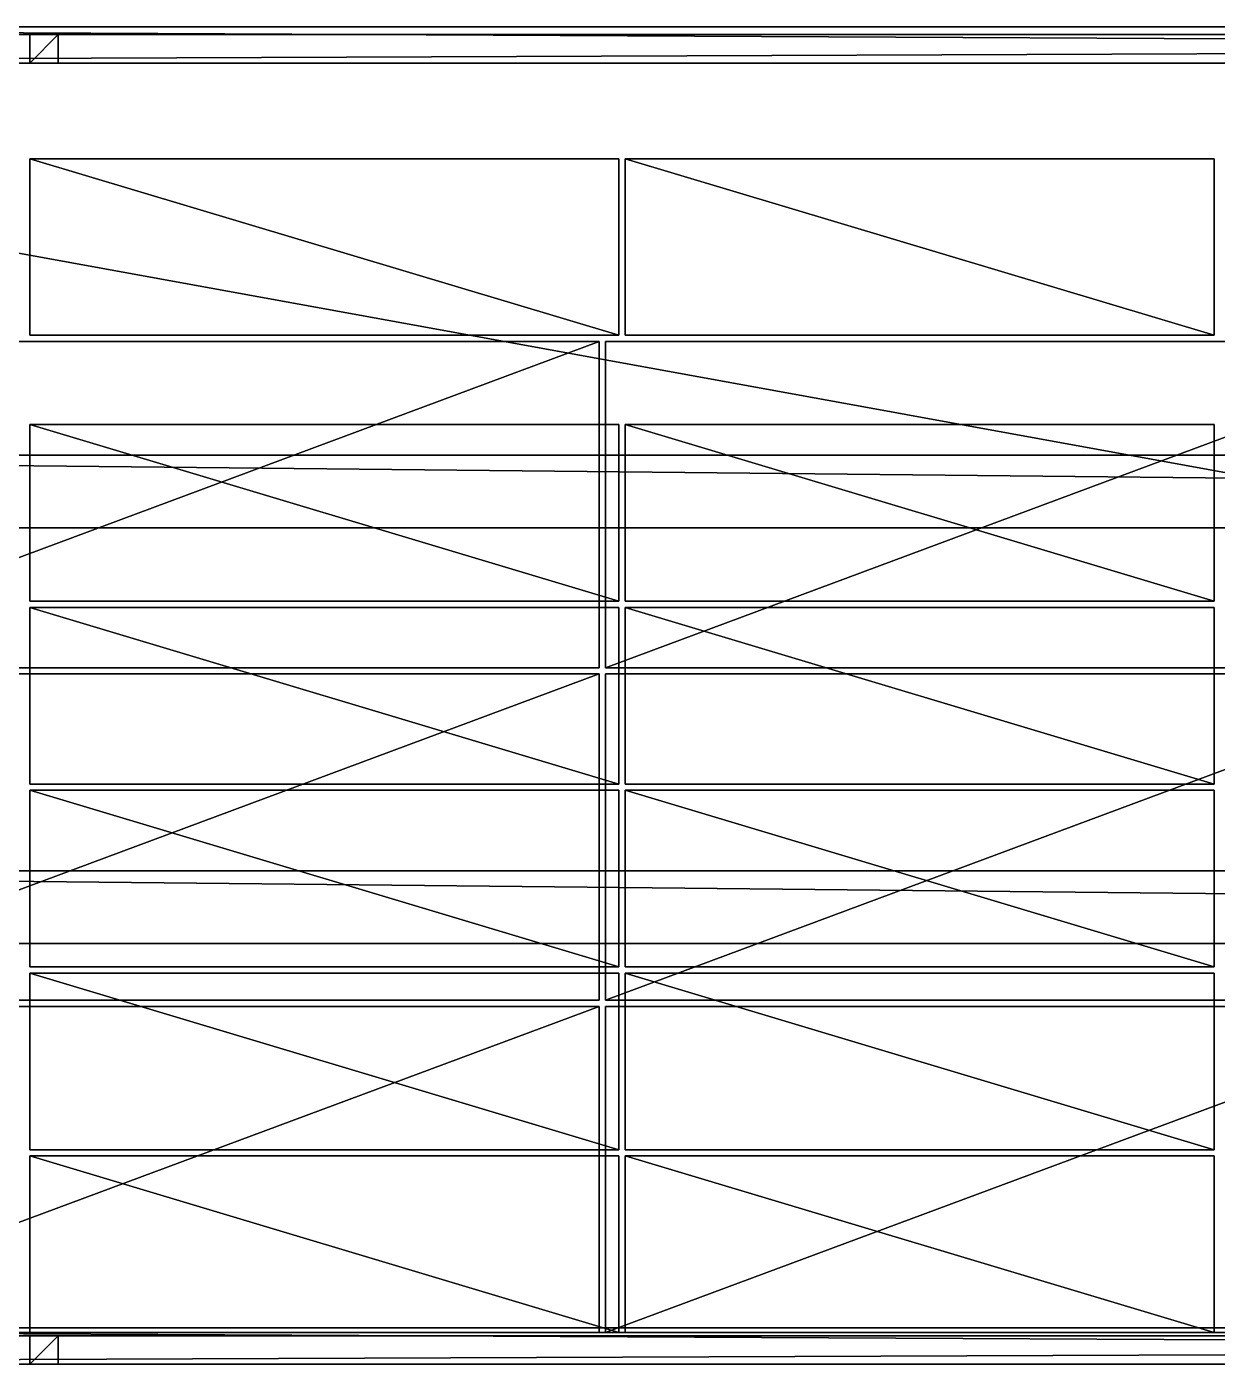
# Model space of a CAD drawing. Header units: millimetres. Extents: x -3100 to 14040, y -1280 to 1295.
# Drawn here: x 2292 to 4584, y -1280 to 1295 of the extents above; entities that cross this region are included whole.
import ezdxf

# ---------------------------------------------------------------- set-up
doc = ezdxf.new("R2010")
doc.units = ezdxf.units.MM

msp = doc.modelspace()

# ---------------------------------------------------------------- linework, layer by layer
at = {"layer": 'CAD_75LAB'}
for points in [[(14040, 1295, 1250), (-40, 1295, 1250), (-40, 1295, 1320)], [(14040, 1295, 1320), (14040, 1295, 1250), (-40, 1295, 1320)], [(14040, 1225, 1250), (-40, 1225, 1250), (-40, 1295, 1250)], [(14040, 1295, 1250), (14040, 1225, 1250), (-40, 1295, 1250)], [(14040, 1225, 1320), (-40, 1295, 1320), (-40, 1225, 1320)], [(14040, 1295, 1320), (-40, 1295, 1320), (14040, 1225, 1320)], [(14040, 1280, 1160), (-40, 1280, 1160), (-40, 1280, 1250)], [(14040, 1280, 1250), (14040, 1280, 1160), (-40, 1280, 1250)], [(14040, -1280, 1160), (-40, -1280, 1160), (-40, 1280, 1160)], [(14040, 1280, 1160), (14040, -1280, 1160), (-40, 1280, 1160)], [(14040, -1280, 1250), (-40, 1280, 1250), (-40, -1280, 1250)], [(14040, 1280, 1250), (-40, 1280, 1250), (14040, -1280, 1250)], [(14040, 1280, 3995), (14040, 1280, 3940), (-40, 1280, 3940)], [(14040, 1280, 3995), (-40, 1280, 3940), (-40, 1280, 3995)], [(14040, 1280, 3940), (-40, 1225, 3940), (-40, 1280, 3940)], [(14040, 1280, 3940), (14040, 1225, 3940), (-40, 1225, 3940)], [(14040, 1280, 3995), (-40, 1280, 3995), (-40, 1225, 3995)], [(14040, 1280, 3995), (-40, 1225, 3995), (14040, 1225, 3995)], [(2297.5, 1280, 3940), (2297.5, 1280, 1250), (2297.5, 1225, 1250)], [(2297.5, 1225, 3940), (2297.5, 1280, 3940), (2297.5, 1225, 1250)], [(2297.5, 1280, 3940), (2352.5, 1280, 1250), (2297.5, 1280, 1250)], [(2352.5, 1280, 3940), (2352.5, 1280, 1250), (2297.5, 1280, 3940)], [(2352.5, 1280, 1250), (2297.5, 1225, 1250), (2297.5, 1280, 1250)], [(2352.5, 1280, 1250), (2352.5, 1225, 1250), (2297.5, 1225, 1250)], [(2352.5, 1280, 3940), (2297.5, 1280, 3940), (2297.5, 1225, 3940)], [(2352.5, 1280, 3940), (2297.5, 1225, 3940), (2352.5, 1225, 3940)], [(2352.5, 1280, 3940), (2352.5, 1225, 1250), (2352.5, 1280, 1250)], [(2352.5, 1225, 3940), (2352.5, 1225, 1250), (2352.5, 1280, 3940)], [(14040, 1225, 3995), (-40, 1225, 3940), (14040, 1225, 3940)], [(14040, 1225, 3995), (-40, 1225, 3995), (-40, 1225, 3940)], [(14040, 1225, 1250), (-40, 1225, 1320), (-40, 1225, 1250)], [(14040, 1225, 1320), (-40, 1225, 1320), (14040, 1225, 1250)], [(2297.5, 1225, 3940), (2297.5, 1225, 1250), (2352.5, 1225, 1250)], [(2352.5, 1225, 3940), (2297.5, 1225, 3940), (2352.5, 1225, 1250)], [(2298, 701, 1459), (2298, 1041, 1253), (2298, 701, 1253)], [(2298, 701, 1459), (2298, 1041, 1459), (2298, 1041, 1253)], [(3432, 1041, 1253), (2298, 1041, 1253), (2298, 1041, 1459)], [(3432, 1041, 1459), (3432, 1041, 1253), (2298, 1041, 1459)], [(3432, 701, 1253), (2298, 701, 1253), (2298, 1041, 1253)], [(3432, 1041, 1253), (3432, 701, 1253), (2298, 1041, 1253)], [(3432, 701, 1459), (2298, 1041, 1459), (2298, 701, 1459)], [(3432, 1041, 1459), (2298, 1041, 1459), (3432, 701, 1459)], [(2298, 701, 1671), (2298, 1041, 1465), (2298, 701, 1465)], [(2298, 701, 1671), (2298, 1041, 1671), (2298, 1041, 1465)], [(3432, 1041, 1465), (2298, 1041, 1465), (2298, 1041, 1671)], [(3432, 1041, 1671), (3432, 1041, 1465), (2298, 1041, 1671)], [(3432, 701, 1465), (2298, 701, 1465), (2298, 1041, 1465)], [(3432, 1041, 1465), (3432, 701, 1465), (2298, 1041, 1465)], [(3432, 701, 1671), (2298, 1041, 1671), (2298, 701, 1671)], [(3432, 1041, 1671), (2298, 1041, 1671), (3432, 701, 1671)], [(2298, 701, 1883), (2298, 1041, 1677), (2298, 701, 1677)], [(2298, 701, 1883), (2298, 1041, 1883), (2298, 1041, 1677)], [(3432, 1041, 1677), (2298, 1041, 1677), (2298, 1041, 1883)], [(3432, 1041, 1883), (3432, 1041, 1677), (2298, 1041, 1883)], [(3432, 701, 1677), (2298, 701, 1677), (2298, 1041, 1677)], [(3432, 1041, 1677), (3432, 701, 1677), (2298, 1041, 1677)], [(3432, 701, 1883), (2298, 1041, 1883), (2298, 701, 1883)], [(3432, 1041, 1883), (2298, 1041, 1883), (3432, 701, 1883)], [(2298, 701, 2095), (2298, 1041, 1889), (2298, 701, 1889)], [(2298, 701, 2095), (2298, 1041, 2095), (2298, 1041, 1889)], [(3432, 1041, 1889), (2298, 1041, 1889), (2298, 1041, 2095)], [(3432, 1041, 2095), (3432, 1041, 1889), (2298, 1041, 2095)], [(3432, 701, 1889), (2298, 701, 1889), (2298, 1041, 1889)], [(3432, 1041, 1889), (3432, 701, 1889), (2298, 1041, 1889)], [(3432, 701, 2095), (2298, 1041, 2095), (2298, 701, 2095)], [(3432, 1041, 2095), (2298, 1041, 2095), (3432, 701, 2095)], [(2298, 701, 2307), (2298, 1041, 2101), (2298, 701, 2101)], [(2298, 701, 2307), (2298, 1041, 2307), (2298, 1041, 2101)], [(3432, 1041, 2101), (2298, 1041, 2101), (2298, 1041, 2307)], [(3432, 1041, 2307), (3432, 1041, 2101), (2298, 1041, 2307)], [(3432, 701, 2101), (2298, 701, 2101), (2298, 1041, 2101)], [(3432, 1041, 2101), (3432, 701, 2101), (2298, 1041, 2101)], [(3432, 701, 2307), (2298, 1041, 2307), (2298, 701, 2307)], [(3432, 1041, 2307), (2298, 1041, 2307), (3432, 701, 2307)], [(2298, 701, 2519), (2298, 1041, 2313), (2298, 701, 2313)], [(2298, 701, 2519), (2298, 1041, 2519), (2298, 1041, 2313)], [(3432, 1041, 2313), (2298, 1041, 2313), (2298, 1041, 2519)], [(3432, 1041, 2519), (3432, 1041, 2313), (2298, 1041, 2519)], [(3432, 701, 2313), (2298, 701, 2313), (2298, 1041, 2313)], [(3432, 1041, 2313), (3432, 701, 2313), (2298, 1041, 2313)], [(3432, 701, 2519), (2298, 1041, 2519), (2298, 701, 2519)], [(3432, 1041, 2519), (2298, 1041, 2519), (3432, 701, 2519)], [(2298, 701, 2731), (2298, 1041, 2525), (2298, 701, 2525)], [(2298, 701, 2731), (2298, 1041, 2731), (2298, 1041, 2525)], [(3432, 1041, 2525), (2298, 1041, 2525), (2298, 1041, 2731)], [(3432, 1041, 2731), (3432, 1041, 2525), (2298, 1041, 2731)], [(3432, 701, 2525), (2298, 701, 2525), (2298, 1041, 2525)], [(3432, 1041, 2525), (3432, 701, 2525), (2298, 1041, 2525)], [(3432, 701, 2731), (2298, 1041, 2731), (2298, 701, 2731)], [(3432, 1041, 2731), (2298, 1041, 2731), (3432, 701, 2731)], [(2298, 701, 2943), (2298, 1041, 2737), (2298, 701, 2737)], [(2298, 701, 2943), (2298, 1041, 2943), (2298, 1041, 2737)], [(3432, 1041, 2737), (2298, 1041, 2737), (2298, 1041, 2943)], [(3432, 1041, 2943), (3432, 1041, 2737), (2298, 1041, 2943)], [(3432, 701, 2737), (2298, 701, 2737), (2298, 1041, 2737)], [(3432, 1041, 2737), (3432, 701, 2737), (2298, 1041, 2737)], [(3432, 701, 2943), (2298, 1041, 2943), (2298, 701, 2943)], [(3432, 1041, 2943), (2298, 1041, 2943), (3432, 701, 2943)], [(2298, 701, 3155), (2298, 1041, 2949), (2298, 701, 2949)], [(2298, 701, 3155), (2298, 1041, 3155), (2298, 1041, 2949)], [(3432, 1041, 2949), (2298, 1041, 2949), (2298, 1041, 3155)], [(3432, 1041, 3155), (3432, 1041, 2949), (2298, 1041, 3155)], [(3432, 701, 2949), (2298, 701, 2949), (2298, 1041, 2949)], [(3432, 1041, 2949), (3432, 701, 2949), (2298, 1041, 2949)], [(3432, 701, 3155), (2298, 1041, 3155), (2298, 701, 3155)], [(3432, 1041, 3155), (2298, 1041, 3155), (3432, 701, 3155)], [(2298, 701, 3367), (2298, 1041, 3161), (2298, 701, 3161)], [(2298, 701, 3367), (2298, 1041, 3367), (2298, 1041, 3161)], [(3432, 1041, 3161), (2298, 1041, 3161), (2298, 1041, 3367)], [(3432, 1041, 3367), (3432, 1041, 3161), (2298, 1041, 3367)], [(3432, 701, 3161), (2298, 701, 3161), (2298, 1041, 3161)], [(3432, 1041, 3161), (3432, 701, 3161), (2298, 1041, 3161)], [(3432, 701, 3367), (2298, 1041, 3367), (2298, 701, 3367)], [(3432, 1041, 3367), (2298, 1041, 3367), (3432, 701, 3367)], [(2298, 701, 3579), (2298, 1041, 3373), (2298, 701, 3373)], [(2298, 701, 3579), (2298, 1041, 3579), (2298, 1041, 3373)], [(3432, 1041, 3373), (2298, 1041, 3373), (2298, 1041, 3579)], [(3432, 1041, 3579), (3432, 1041, 3373), (2298, 1041, 3579)], [(3432, 701, 3373), (2298, 701, 3373), (2298, 1041, 3373)], [(3432, 1041, 3373), (3432, 701, 3373), (2298, 1041, 3373)], [(3432, 701, 3579), (2298, 1041, 3579), (2298, 701, 3579)], [(3432, 1041, 3579), (2298, 1041, 3579), (3432, 701, 3579)], [(2298, 701, 3791), (2298, 1041, 3585), (2298, 701, 3585)], [(2298, 701, 3791), (2298, 1041, 3791), (2298, 1041, 3585)], [(3432, 1041, 3585), (2298, 1041, 3585), (2298, 1041, 3791)], [(3432, 1041, 3791), (3432, 1041, 3585), (2298, 1041, 3791)], [(3432, 701, 3585), (2298, 701, 3585), (2298, 1041, 3585)], [(3432, 1041, 3585), (3432, 701, 3585), (2298, 1041, 3585)], [(3432, 701, 3791), (2298, 1041, 3791), (2298, 701, 3791)], [(3432, 1041, 3791), (2298, 1041, 3791), (3432, 701, 3791)], [(3432, 701, 1459), (3432, 701, 1253), (3432, 1041, 1253)], [(3432, 701, 1459), (3432, 1041, 1253), (3432, 1041, 1459)], [(3432, 701, 1671), (3432, 701, 1465), (3432, 1041, 1465)], [(3432, 701, 1671), (3432, 1041, 1465), (3432, 1041, 1671)], [(3432, 701, 1883), (3432, 701, 1677), (3432, 1041, 1677)], [(3432, 701, 1883), (3432, 1041, 1677), (3432, 1041, 1883)], [(3432, 701, 2095), (3432, 701, 1889), (3432, 1041, 1889)], [(3432, 701, 2095), (3432, 1041, 1889), (3432, 1041, 2095)], [(3432, 701, 2307), (3432, 701, 2101), (3432, 1041, 2101)], [(3432, 701, 2307), (3432, 1041, 2101), (3432, 1041, 2307)], [(3432, 701, 2519), (3432, 701, 2313), (3432, 1041, 2313)], [(3432, 701, 2519), (3432, 1041, 2313), (3432, 1041, 2519)], [(3432, 701, 2731), (3432, 701, 2525), (3432, 1041, 2525)], [(3432, 701, 2731), (3432, 1041, 2525), (3432, 1041, 2731)], [(3432, 701, 2943), (3432, 701, 2737), (3432, 1041, 2737)], [(3432, 701, 2943), (3432, 1041, 2737), (3432, 1041, 2943)], [(3432, 701, 3155), (3432, 701, 2949), (3432, 1041, 2949)], [(3432, 701, 3155), (3432, 1041, 2949), (3432, 1041, 3155)], [(3432, 701, 3367), (3432, 701, 3161), (3432, 1041, 3161)], [(3432, 701, 3367), (3432, 1041, 3161), (3432, 1041, 3367)], [(3432, 701, 3579), (3432, 701, 3373), (3432, 1041, 3373)], [(3432, 701, 3579), (3432, 1041, 3373), (3432, 1041, 3579)], [(3432, 701, 3791), (3432, 701, 3585), (3432, 1041, 3585)], [(3432, 701, 3791), (3432, 1041, 3585), (3432, 1041, 3791)], [(3444, 701, 1459), (3444, 1041, 1253), (3444, 701, 1253)], [(3444, 701, 1459), (3444, 1041, 1459), (3444, 1041, 1253)], [(4578, 1041, 1253), (3444, 1041, 1253), (3444, 1041, 1459)], [(4578, 1041, 1459), (4578, 1041, 1253), (3444, 1041, 1459)], [(4578, 701, 1253), (3444, 701, 1253), (3444, 1041, 1253)], [(4578, 1041, 1253), (4578, 701, 1253), (3444, 1041, 1253)], [(4578, 701, 1459), (3444, 1041, 1459), (3444, 701, 1459)], [(4578, 1041, 1459), (3444, 1041, 1459), (4578, 701, 1459)], [(3444, 701, 1671), (3444, 1041, 1465), (3444, 701, 1465)], [(3444, 701, 1671), (3444, 1041, 1671), (3444, 1041, 1465)], [(4578, 1041, 1465), (3444, 1041, 1465), (3444, 1041, 1671)], [(4578, 1041, 1671), (4578, 1041, 1465), (3444, 1041, 1671)], [(4578, 701, 1465), (3444, 701, 1465), (3444, 1041, 1465)], [(4578, 1041, 1465), (4578, 701, 1465), (3444, 1041, 1465)], [(4578, 701, 1671), (3444, 1041, 1671), (3444, 701, 1671)], [(4578, 1041, 1671), (3444, 1041, 1671), (4578, 701, 1671)], [(3444, 701, 1883), (3444, 1041, 1677), (3444, 701, 1677)], [(3444, 701, 1883), (3444, 1041, 1883), (3444, 1041, 1677)], [(4578, 1041, 1677), (3444, 1041, 1677), (3444, 1041, 1883)], [(4578, 1041, 1883), (4578, 1041, 1677), (3444, 1041, 1883)], [(4578, 701, 1677), (3444, 701, 1677), (3444, 1041, 1677)], [(4578, 1041, 1677), (4578, 701, 1677), (3444, 1041, 1677)], [(4578, 701, 1883), (3444, 1041, 1883), (3444, 701, 1883)], [(4578, 1041, 1883), (3444, 1041, 1883), (4578, 701, 1883)], [(3444, 701, 2095), (3444, 1041, 1889), (3444, 701, 1889)], [(3444, 701, 2095), (3444, 1041, 2095), (3444, 1041, 1889)], [(4578, 1041, 1889), (3444, 1041, 1889), (3444, 1041, 2095)], [(4578, 1041, 2095), (4578, 1041, 1889), (3444, 1041, 2095)], [(4578, 701, 1889), (3444, 701, 1889), (3444, 1041, 1889)], [(4578, 1041, 1889), (4578, 701, 1889), (3444, 1041, 1889)], [(4578, 701, 2095), (3444, 1041, 2095), (3444, 701, 2095)], [(4578, 1041, 2095), (3444, 1041, 2095), (4578, 701, 2095)], [(3444, 701, 2307), (3444, 1041, 2101), (3444, 701, 2101)], [(3444, 701, 2307), (3444, 1041, 2307), (3444, 1041, 2101)], [(4578, 1041, 2101), (3444, 1041, 2101), (3444, 1041, 2307)], [(4578, 1041, 2307), (4578, 1041, 2101), (3444, 1041, 2307)], [(4578, 701, 2101), (3444, 701, 2101), (3444, 1041, 2101)], [(4578, 1041, 2101), (4578, 701, 2101), (3444, 1041, 2101)], [(4578, 701, 2307), (3444, 1041, 2307), (3444, 701, 2307)], [(4578, 1041, 2307), (3444, 1041, 2307), (4578, 701, 2307)], [(3444, 701, 2519), (3444, 1041, 2313), (3444, 701, 2313)], [(3444, 701, 2519), (3444, 1041, 2519), (3444, 1041, 2313)], [(4578, 1041, 2313), (3444, 1041, 2313), (3444, 1041, 2519)], [(4578, 1041, 2519), (4578, 1041, 2313), (3444, 1041, 2519)], [(4578, 701, 2313), (3444, 701, 2313), (3444, 1041, 2313)], [(4578, 1041, 2313), (4578, 701, 2313), (3444, 1041, 2313)], [(4578, 701, 2519), (3444, 1041, 2519), (3444, 701, 2519)], [(4578, 1041, 2519), (3444, 1041, 2519), (4578, 701, 2519)], [(3444, 701, 2731), (3444, 1041, 2525), (3444, 701, 2525)], [(3444, 701, 2731), (3444, 1041, 2731), (3444, 1041, 2525)], [(4578, 1041, 2525), (3444, 1041, 2525), (3444, 1041, 2731)], [(4578, 1041, 2731), (4578, 1041, 2525), (3444, 1041, 2731)], [(4578, 701, 2525), (3444, 701, 2525), (3444, 1041, 2525)], [(4578, 1041, 2525), (4578, 701, 2525), (3444, 1041, 2525)], [(4578, 701, 2731), (3444, 1041, 2731), (3444, 701, 2731)], [(4578, 1041, 2731), (3444, 1041, 2731), (4578, 701, 2731)], [(3444, 701, 2943), (3444, 1041, 2737), (3444, 701, 2737)], [(3444, 701, 2943), (3444, 1041, 2943), (3444, 1041, 2737)], [(4578, 1041, 2737), (3444, 1041, 2737), (3444, 1041, 2943)], [(4578, 1041, 2943), (4578, 1041, 2737), (3444, 1041, 2943)], [(4578, 701, 2737), (3444, 701, 2737), (3444, 1041, 2737)], [(4578, 1041, 2737), (4578, 701, 2737), (3444, 1041, 2737)], [(4578, 701, 2943), (3444, 1041, 2943), (3444, 701, 2943)], [(4578, 1041, 2943), (3444, 1041, 2943), (4578, 701, 2943)], [(3444, 701, 3155), (3444, 1041, 2949), (3444, 701, 2949)], [(3444, 701, 3155), (3444, 1041, 3155), (3444, 1041, 2949)], [(4578, 1041, 2949), (3444, 1041, 2949), (3444, 1041, 3155)], [(4578, 1041, 3155), (4578, 1041, 2949), (3444, 1041, 3155)], [(4578, 701, 2949), (3444, 701, 2949), (3444, 1041, 2949)], [(4578, 1041, 2949), (4578, 701, 2949), (3444, 1041, 2949)], [(4578, 701, 3155), (3444, 1041, 3155), (3444, 701, 3155)], [(4578, 1041, 3155), (3444, 1041, 3155), (4578, 701, 3155)], [(3444, 701, 3367), (3444, 1041, 3161), (3444, 701, 3161)], [(3444, 701, 3367), (3444, 1041, 3367), (3444, 1041, 3161)], [(4578, 1041, 3161), (3444, 1041, 3161), (3444, 1041, 3367)], [(4578, 1041, 3367), (4578, 1041, 3161), (3444, 1041, 3367)], [(4578, 701, 3161), (3444, 701, 3161), (3444, 1041, 3161)], [(4578, 1041, 3161), (4578, 701, 3161), (3444, 1041, 3161)], [(4578, 701, 3367), (3444, 1041, 3367), (3444, 701, 3367)], [(4578, 1041, 3367), (3444, 1041, 3367), (4578, 701, 3367)], [(3444, 701, 3579), (3444, 1041, 3373), (3444, 701, 3373)], [(3444, 701, 3579), (3444, 1041, 3579), (3444, 1041, 3373)], [(4578, 1041, 3373), (3444, 1041, 3373), (3444, 1041, 3579)], [(4578, 1041, 3579), (4578, 1041, 3373), (3444, 1041, 3579)], [(4578, 701, 3373), (3444, 701, 3373), (3444, 1041, 3373)], [(4578, 1041, 3373), (4578, 701, 3373), (3444, 1041, 3373)], [(4578, 701, 3579), (3444, 1041, 3579), (3444, 701, 3579)], [(4578, 1041, 3579), (3444, 1041, 3579), (4578, 701, 3579)], [(3444, 701, 3791), (3444, 1041, 3585), (3444, 701, 3585)], [(3444, 701, 3791), (3444, 1041, 3791), (3444, 1041, 3585)], [(4578, 1041, 3585), (3444, 1041, 3585), (3444, 1041, 3791)], [(4578, 1041, 3791), (4578, 1041, 3585), (3444, 1041, 3791)], [(4578, 701, 3585), (3444, 701, 3585), (3444, 1041, 3585)], [(4578, 1041, 3585), (4578, 701, 3585), (3444, 1041, 3585)], [(4578, 701, 3791), (3444, 1041, 3791), (3444, 701, 3791)], [(4578, 1041, 3791), (3444, 1041, 3791), (4578, 701, 3791)], [(4578, 701, 1459), (4578, 701, 1253), (4578, 1041, 1253)], [(4578, 701, 1459), (4578, 1041, 1253), (4578, 1041, 1459)], [(4578, 701, 1671), (4578, 701, 1465), (4578, 1041, 1465)], [(4578, 701, 1671), (4578, 1041, 1465), (4578, 1041, 1671)], [(4578, 701, 1883), (4578, 701, 1677), (4578, 1041, 1677)], [(4578, 701, 1883), (4578, 1041, 1677), (4578, 1041, 1883)], [(4578, 701, 2095), (4578, 701, 1889), (4578, 1041, 1889)], [(4578, 701, 2095), (4578, 1041, 1889), (4578, 1041, 2095)], [(4578, 701, 2307), (4578, 701, 2101), (4578, 1041, 2101)], [(4578, 701, 2307), (4578, 1041, 2101), (4578, 1041, 2307)], [(4578, 701, 2519), (4578, 701, 2313), (4578, 1041, 2313)], [(4578, 701, 2519), (4578, 1041, 2313), (4578, 1041, 2519)], [(4578, 701, 2731), (4578, 701, 2525), (4578, 1041, 2525)], [(4578, 701, 2731), (4578, 1041, 2525), (4578, 1041, 2731)], [(4578, 701, 2943), (4578, 701, 2737), (4578, 1041, 2737)], [(4578, 701, 2943), (4578, 1041, 2737), (4578, 1041, 2943)], [(4578, 701, 3155), (4578, 701, 2949), (4578, 1041, 2949)], [(4578, 701, 3155), (4578, 1041, 2949), (4578, 1041, 3155)], [(4578, 701, 3367), (4578, 701, 3161), (4578, 1041, 3161)], [(4578, 701, 3367), (4578, 1041, 3161), (4578, 1041, 3367)], [(4578, 701, 3579), (4578, 701, 3373), (4578, 1041, 3373)], [(4578, 701, 3579), (4578, 1041, 3373), (4578, 1041, 3579)], [(4578, 701, 3791), (4578, 701, 3585), (4578, 1041, 3585)], [(4578, 701, 3791), (4578, 1041, 3585), (4578, 1041, 3791)], [(3432, 701, 1253), (2298, 701, 1459), (2298, 701, 1253)], [(3432, 701, 1459), (2298, 701, 1459), (3432, 701, 1253)], [(3432, 701, 1465), (2298, 701, 1671), (2298, 701, 1465)], [(3432, 701, 1671), (2298, 701, 1671), (3432, 701, 1465)], [(3432, 701, 1677), (2298, 701, 1883), (2298, 701, 1677)], [(3432, 701, 1883), (2298, 701, 1883), (3432, 701, 1677)], [(3432, 701, 1889), (2298, 701, 2095), (2298, 701, 1889)], [(3432, 701, 2095), (2298, 701, 2095), (3432, 701, 1889)], [(3432, 701, 2101), (2298, 701, 2307), (2298, 701, 2101)], [(3432, 701, 2307), (2298, 701, 2307), (3432, 701, 2101)], [(3432, 701, 2313), (2298, 701, 2519), (2298, 701, 2313)], [(3432, 701, 2519), (2298, 701, 2519), (3432, 701, 2313)], [(3432, 701, 2525), (2298, 701, 2731), (2298, 701, 2525)], [(3432, 701, 2731), (2298, 701, 2731), (3432, 701, 2525)], [(3432, 701, 2737), (2298, 701, 2943), (2298, 701, 2737)], [(3432, 701, 2943), (2298, 701, 2943), (3432, 701, 2737)], [(3432, 701, 2949), (2298, 701, 3155), (2298, 701, 2949)], [(3432, 701, 3155), (2298, 701, 3155), (3432, 701, 2949)], [(3432, 701, 3161), (2298, 701, 3367), (2298, 701, 3161)], [(3432, 701, 3367), (2298, 701, 3367), (3432, 701, 3161)], [(3432, 701, 3373), (2298, 701, 3579), (2298, 701, 3373)], [(3432, 701, 3579), (2298, 701, 3579), (3432, 701, 3373)], [(3432, 701, 3585), (2298, 701, 3791), (2298, 701, 3585)], [(3432, 701, 3791), (2298, 701, 3791), (3432, 701, 3585)], [(4578, 701, 1253), (3444, 701, 1459), (3444, 701, 1253)], [(4578, 701, 1459), (3444, 701, 1459), (4578, 701, 1253)], [(4578, 701, 1465), (3444, 701, 1671), (3444, 701, 1465)], [(4578, 701, 1671), (3444, 701, 1671), (4578, 701, 1465)], [(4578, 701, 1677), (3444, 701, 1883), (3444, 701, 1677)], [(4578, 701, 1883), (3444, 701, 1883), (4578, 701, 1677)], [(4578, 701, 1889), (3444, 701, 2095), (3444, 701, 1889)], [(4578, 701, 2095), (3444, 701, 2095), (4578, 701, 1889)], [(4578, 701, 2101), (3444, 701, 2307), (3444, 701, 2101)], [(4578, 701, 2307), (3444, 701, 2307), (4578, 701, 2101)], [(4578, 701, 2313), (3444, 701, 2519), (3444, 701, 2313)], [(4578, 701, 2519), (3444, 701, 2519), (4578, 701, 2313)], [(4578, 701, 2525), (3444, 701, 2731), (3444, 701, 2525)], [(4578, 701, 2731), (3444, 701, 2731), (4578, 701, 2525)], [(4578, 701, 2737), (3444, 701, 2943), (3444, 701, 2737)], [(4578, 701, 2943), (3444, 701, 2943), (4578, 701, 2737)], [(4578, 701, 2949), (3444, 701, 3155), (3444, 701, 2949)], [(4578, 701, 3155), (3444, 701, 3155), (4578, 701, 2949)], [(4578, 701, 3161), (3444, 701, 3367), (3444, 701, 3161)], [(4578, 701, 3367), (3444, 701, 3367), (4578, 701, 3161)], [(4578, 701, 3373), (3444, 701, 3579), (3444, 701, 3373)], [(4578, 701, 3579), (3444, 701, 3579), (4578, 701, 3373)], [(4578, 701, 3585), (3444, 701, 3791), (3444, 701, 3585)], [(4578, 701, 3791), (3444, 701, 3791), (4578, 701, 3585)], [(3394, 689, 1827), (3394, 689, 1253), (1706, 689, 1253)], [(3394, 689, 1827), (1706, 689, 1253), (1706, 689, 1827)], [(3394, 689, 1253), (1706, 61, 1253), (1706, 689, 1253)], [(3394, 689, 1253), (3394, 61, 1253), (1706, 61, 1253)], [(3394, 689, 1827), (1706, 689, 1827), (1706, 61, 1827)], [(3394, 689, 1827), (1706, 61, 1827), (3394, 61, 1827)], [(3394, 689, 2407), (3394, 689, 1833), (1706, 689, 1833)], [(3394, 689, 2407), (1706, 689, 1833), (1706, 689, 2407)], [(3394, 689, 1833), (1706, 61, 1833), (1706, 689, 1833)], [(3394, 689, 1833), (3394, 61, 1833), (1706, 61, 1833)], [(3394, 689, 2407), (1706, 689, 2407), (1706, 61, 2407)], [(3394, 689, 2407), (1706, 61, 2407), (3394, 61, 2407)], [(3394, 689, 2987), (3394, 689, 2413), (1706, 689, 2413)], [(3394, 689, 2987), (1706, 689, 2413), (1706, 689, 2987)], [(3394, 689, 2413), (1706, 61, 2413), (1706, 689, 2413)], [(3394, 689, 2413), (3394, 61, 2413), (1706, 61, 2413)], [(3394, 689, 2987), (1706, 689, 2987), (1706, 61, 2987)], [(3394, 689, 2987), (1706, 61, 2987), (3394, 61, 2987)], [(3394, 689, 3567), (3394, 689, 2993), (1706, 689, 2993)], [(3394, 689, 3567), (1706, 689, 2993), (1706, 689, 3567)], [(3394, 689, 2993), (1706, 61, 2993), (1706, 689, 2993)], [(3394, 689, 2993), (3394, 61, 2993), (1706, 61, 2993)], [(3394, 689, 3567), (1706, 689, 3567), (1706, 61, 3567)], [(3394, 689, 3567), (1706, 61, 3567), (3394, 61, 3567)], [(3394, 61, 1827), (3394, 61, 1253), (3394, 689, 1253)], [(3394, 61, 1827), (3394, 689, 1253), (3394, 689, 1827)], [(3394, 61, 2407), (3394, 61, 1833), (3394, 689, 1833)], [(3394, 61, 2407), (3394, 689, 1833), (3394, 689, 2407)], [(3394, 61, 2987), (3394, 61, 2413), (3394, 689, 2413)], [(3394, 61, 2987), (3394, 689, 2413), (3394, 689, 2987)], [(3394, 61, 3567), (3394, 61, 2993), (3394, 689, 2993)], [(3394, 61, 3567), (3394, 689, 2993), (3394, 689, 3567)], [(3406, 61, 1827), (3406, 689, 1253), (3406, 61, 1253)], [(3406, 61, 1827), (3406, 689, 1827), (3406, 689, 1253)], [(5094, 689, 1827), (5094, 689, 1253), (3406, 689, 1253)], [(5094, 689, 1827), (3406, 689, 1253), (3406, 689, 1827)], [(5094, 689, 1253), (3406, 61, 1253), (3406, 689, 1253)], [(5094, 689, 1253), (5094, 61, 1253), (3406, 61, 1253)], [(5094, 689, 1827), (3406, 689, 1827), (3406, 61, 1827)], [(5094, 689, 1827), (3406, 61, 1827), (5094, 61, 1827)], [(3406, 61, 2407), (3406, 689, 1833), (3406, 61, 1833)], [(3406, 61, 2407), (3406, 689, 2407), (3406, 689, 1833)], [(5094, 689, 2407), (5094, 689, 1833), (3406, 689, 1833)], [(5094, 689, 2407), (3406, 689, 1833), (3406, 689, 2407)], [(5094, 689, 1833), (3406, 61, 1833), (3406, 689, 1833)], [(5094, 689, 1833), (5094, 61, 1833), (3406, 61, 1833)], [(5094, 689, 2407), (3406, 689, 2407), (3406, 61, 2407)], [(5094, 689, 2407), (3406, 61, 2407), (5094, 61, 2407)], [(3406, 61, 2987), (3406, 689, 2413), (3406, 61, 2413)], [(3406, 61, 2987), (3406, 689, 2987), (3406, 689, 2413)], [(5094, 689, 2987), (5094, 689, 2413), (3406, 689, 2413)], [(5094, 689, 2987), (3406, 689, 2413), (3406, 689, 2987)], [(5094, 689, 2413), (3406, 61, 2413), (3406, 689, 2413)], [(5094, 689, 2413), (5094, 61, 2413), (3406, 61, 2413)], [(5094, 689, 2987), (3406, 689, 2987), (3406, 61, 2987)], [(5094, 689, 2987), (3406, 61, 2987), (5094, 61, 2987)], [(3406, 61, 3567), (3406, 689, 2993), (3406, 61, 2993)], [(3406, 61, 3567), (3406, 689, 3567), (3406, 689, 2993)], [(5094, 689, 3567), (5094, 689, 2993), (3406, 689, 2993)], [(5094, 689, 3567), (3406, 689, 2993), (3406, 689, 3567)], [(5094, 689, 2993), (3406, 61, 2993), (3406, 689, 2993)], [(5094, 689, 2993), (5094, 61, 2993), (3406, 61, 2993)], [(5094, 689, 3567), (3406, 689, 3567), (3406, 61, 3567)], [(5094, 689, 3567), (3406, 61, 3567), (5094, 61, 3567)], [(2298, 189, 3779), (2298, 529, 3573), (2298, 189, 3573)], [(2298, 189, 3779), (2298, 529, 3779), (2298, 529, 3573)], [(3432, 529, 3573), (2298, 529, 3573), (2298, 529, 3779)], [(3432, 529, 3779), (3432, 529, 3573), (2298, 529, 3779)], [(3432, 189, 3573), (2298, 189, 3573), (2298, 529, 3573)], [(3432, 529, 3573), (3432, 189, 3573), (2298, 529, 3573)], [(3432, 189, 3779), (2298, 529, 3779), (2298, 189, 3779)], [(3432, 529, 3779), (2298, 529, 3779), (3432, 189, 3779)], [(3432, 189, 3779), (3432, 189, 3573), (3432, 529, 3573)], [(3432, 189, 3779), (3432, 529, 3573), (3432, 529, 3779)], [(3444, 189, 3779), (3444, 529, 3573), (3444, 189, 3573)], [(3444, 189, 3779), (3444, 529, 3779), (3444, 529, 3573)], [(4578, 529, 3573), (3444, 529, 3573), (3444, 529, 3779)], [(4578, 529, 3779), (4578, 529, 3573), (3444, 529, 3779)], [(4578, 189, 3573), (3444, 189, 3573), (3444, 529, 3573)], [(4578, 529, 3573), (4578, 189, 3573), (3444, 529, 3573)], [(4578, 189, 3779), (3444, 529, 3779), (3444, 189, 3779)], [(4578, 529, 3779), (3444, 529, 3779), (4578, 189, 3779)], [(4578, 189, 3779), (4578, 189, 3573), (4578, 529, 3573)], [(4578, 189, 3779), (4578, 529, 3573), (4578, 529, 3779)], [(13960, 470, 1160), (13960, 470, 910), (300, 470, 910)], [(13960, 470, 1160), (300, 470, 910), (300, 470, 1160)], [(13960, 330, 910), (300, 330, 910), (300, 470, 910)], [(13960, 470, 910), (13960, 330, 910), (300, 470, 910)], [(13960, 330, 1160), (300, 470, 1160), (300, 330, 1160)], [(13960, 470, 1160), (300, 470, 1160), (13960, 330, 1160)], [(13960, 330, 1160), (300, 330, 910), (13960, 330, 910)], [(13960, 330, 1160), (300, 330, 1160), (300, 330, 910)], [(3432, 189, 3573), (2298, 189, 3779), (2298, 189, 3573)], [(3432, 189, 3779), (2298, 189, 3779), (3432, 189, 3573)], [(4578, 189, 3573), (3444, 189, 3779), (3444, 189, 3573)], [(4578, 189, 3779), (3444, 189, 3779), (4578, 189, 3573)], [(2298, -163, 3779), (2298, 177, 3573), (2298, -163, 3573)], [(2298, -163, 3779), (2298, 177, 3779), (2298, 177, 3573)], [(3432, 177, 3573), (2298, 177, 3573), (2298, 177, 3779)], [(3432, 177, 3779), (3432, 177, 3573), (2298, 177, 3779)], [(3432, -163, 3573), (2298, -163, 3573), (2298, 177, 3573)], [(3432, 177, 3573), (3432, -163, 3573), (2298, 177, 3573)], [(3432, -163, 3779), (2298, 177, 3779), (2298, -163, 3779)], [(3432, 177, 3779), (2298, 177, 3779), (3432, -163, 3779)], [(3432, -163, 3779), (3432, -163, 3573), (3432, 177, 3573)], [(3432, -163, 3779), (3432, 177, 3573), (3432, 177, 3779)], [(3444, -163, 3779), (3444, 177, 3573), (3444, -163, 3573)], [(3444, -163, 3779), (3444, 177, 3779), (3444, 177, 3573)], [(4578, 177, 3573), (3444, 177, 3573), (3444, 177, 3779)], [(4578, 177, 3779), (4578, 177, 3573), (3444, 177, 3779)], [(4578, -163, 3573), (3444, -163, 3573), (3444, 177, 3573)], [(4578, 177, 3573), (4578, -163, 3573), (3444, 177, 3573)], [(4578, -163, 3779), (3444, 177, 3779), (3444, -163, 3779)], [(4578, 177, 3779), (3444, 177, 3779), (4578, -163, 3779)], [(4578, -163, 3779), (4578, -163, 3573), (4578, 177, 3573)], [(4578, -163, 3779), (4578, 177, 3573), (4578, 177, 3779)], [(3394, 61, 1827), (1706, 61, 1253), (3394, 61, 1253)], [(3394, 61, 1827), (1706, 61, 1827), (1706, 61, 1253)], [(3394, 61, 2407), (1706, 61, 1833), (3394, 61, 1833)], [(3394, 61, 2407), (1706, 61, 2407), (1706, 61, 1833)], [(3394, 61, 2987), (1706, 61, 2413), (3394, 61, 2413)], [(3394, 61, 2987), (1706, 61, 2987), (1706, 61, 2413)], [(3394, 61, 3567), (1706, 61, 2993), (3394, 61, 2993)], [(3394, 61, 3567), (1706, 61, 3567), (1706, 61, 2993)], [(5094, 61, 1827), (3406, 61, 1253), (5094, 61, 1253)], [(5094, 61, 1827), (3406, 61, 1827), (3406, 61, 1253)], [(5094, 61, 2407), (3406, 61, 1833), (5094, 61, 1833)], [(5094, 61, 2407), (3406, 61, 2407), (3406, 61, 1833)], [(5094, 61, 2987), (3406, 61, 2413), (5094, 61, 2413)], [(5094, 61, 2987), (3406, 61, 2987), (3406, 61, 2413)], [(5094, 61, 3567), (3406, 61, 2993), (5094, 61, 2993)], [(5094, 61, 3567), (3406, 61, 3567), (3406, 61, 2993)], [(3394, 49, 1827), (3394, 49, 1253), (1706, 49, 1253)], [(3394, 49, 1827), (1706, 49, 1253), (1706, 49, 1827)], [(3394, 49, 1253), (1706, -579, 1253), (1706, 49, 1253)], [(3394, 49, 1253), (3394, -579, 1253), (1706, -579, 1253)], [(3394, 49, 1827), (1706, 49, 1827), (1706, -579, 1827)], [(3394, 49, 1827), (1706, -579, 1827), (3394, -579, 1827)], [(3394, 49, 2407), (3394, 49, 1833), (1706, 49, 1833)], [(3394, 49, 2407), (1706, 49, 1833), (1706, 49, 2407)], [(3394, 49, 1833), (1706, -579, 1833), (1706, 49, 1833)], [(3394, 49, 1833), (3394, -579, 1833), (1706, -579, 1833)], [(3394, 49, 2407), (1706, 49, 2407), (1706, -579, 2407)], [(3394, 49, 2407), (1706, -579, 2407), (3394, -579, 2407)], [(3394, 49, 2987), (3394, 49, 2413), (1706, 49, 2413)], [(3394, 49, 2987), (1706, 49, 2413), (1706, 49, 2987)], [(3394, 49, 2413), (1706, -579, 2413), (1706, 49, 2413)], [(3394, 49, 2413), (3394, -579, 2413), (1706, -579, 2413)], [(3394, 49, 2987), (1706, 49, 2987), (1706, -579, 2987)], [(3394, 49, 2987), (1706, -579, 2987), (3394, -579, 2987)], [(3394, 49, 3567), (3394, 49, 2993), (1706, 49, 2993)], [(3394, 49, 3567), (1706, 49, 2993), (1706, 49, 3567)], [(3394, 49, 2993), (1706, -579, 2993), (1706, 49, 2993)], [(3394, 49, 2993), (3394, -579, 2993), (1706, -579, 2993)], [(3394, 49, 3567), (1706, 49, 3567), (1706, -579, 3567)], [(3394, 49, 3567), (1706, -579, 3567), (3394, -579, 3567)], [(3394, -579, 1827), (3394, -579, 1253), (3394, 49, 1253)], [(3394, -579, 1827), (3394, 49, 1253), (3394, 49, 1827)], [(3394, -579, 2407), (3394, -579, 1833), (3394, 49, 1833)], [(3394, -579, 2407), (3394, 49, 1833), (3394, 49, 2407)], [(3394, -579, 2987), (3394, -579, 2413), (3394, 49, 2413)], [(3394, -579, 2987), (3394, 49, 2413), (3394, 49, 2987)], [(3394, -579, 3567), (3394, -579, 2993), (3394, 49, 2993)], [(3394, -579, 3567), (3394, 49, 2993), (3394, 49, 3567)], [(3406, -579, 1827), (3406, 49, 1253), (3406, -579, 1253)], [(3406, -579, 1827), (3406, 49, 1827), (3406, 49, 1253)], [(5094, 49, 1827), (5094, 49, 1253), (3406, 49, 1253)], [(5094, 49, 1827), (3406, 49, 1253), (3406, 49, 1827)], [(5094, 49, 1253), (3406, -579, 1253), (3406, 49, 1253)], [(5094, 49, 1253), (5094, -579, 1253), (3406, -579, 1253)], [(5094, 49, 1827), (3406, 49, 1827), (3406, -579, 1827)], [(5094, 49, 1827), (3406, -579, 1827), (5094, -579, 1827)], [(3406, -579, 2407), (3406, 49, 1833), (3406, -579, 1833)], [(3406, -579, 2407), (3406, 49, 2407), (3406, 49, 1833)], [(5094, 49, 2407), (5094, 49, 1833), (3406, 49, 1833)], [(5094, 49, 2407), (3406, 49, 1833), (3406, 49, 2407)], [(5094, 49, 1833), (3406, -579, 1833), (3406, 49, 1833)], [(5094, 49, 1833), (5094, -579, 1833), (3406, -579, 1833)], [(5094, 49, 2407), (3406, 49, 2407), (3406, -579, 2407)], [(5094, 49, 2407), (3406, -579, 2407), (5094, -579, 2407)], [(3406, -579, 2987), (3406, 49, 2413), (3406, -579, 2413)], [(3406, -579, 2987), (3406, 49, 2987), (3406, 49, 2413)], [(5094, 49, 2987), (5094, 49, 2413), (3406, 49, 2413)], [(5094, 49, 2987), (3406, 49, 2413), (3406, 49, 2987)], [(5094, 49, 2413), (3406, -579, 2413), (3406, 49, 2413)], [(5094, 49, 2413), (5094, -579, 2413), (3406, -579, 2413)], [(5094, 49, 2987), (3406, 49, 2987), (3406, -579, 2987)], [(5094, 49, 2987), (3406, -579, 2987), (5094, -579, 2987)], [(3406, -579, 3567), (3406, 49, 2993), (3406, -579, 2993)], [(3406, -579, 3567), (3406, 49, 3567), (3406, 49, 2993)], [(5094, 49, 3567), (5094, 49, 2993), (3406, 49, 2993)], [(5094, 49, 3567), (3406, 49, 2993), (3406, 49, 3567)], [(5094, 49, 2993), (3406, -579, 2993), (3406, 49, 2993)], [(5094, 49, 2993), (5094, -579, 2993), (3406, -579, 2993)], [(5094, 49, 3567), (3406, 49, 3567), (3406, -579, 3567)], [(5094, 49, 3567), (3406, -579, 3567), (5094, -579, 3567)], [(3432, -163, 3573), (2298, -163, 3779), (2298, -163, 3573)], [(3432, -163, 3779), (2298, -163, 3779), (3432, -163, 3573)], [(2298, -515, 3779), (2298, -175, 3573), (2298, -515, 3573)], [(2298, -515, 3779), (2298, -175, 3779), (2298, -175, 3573)], [(3432, -175, 3573), (2298, -175, 3573), (2298, -175, 3779)], [(3432, -175, 3779), (3432, -175, 3573), (2298, -175, 3779)], [(3432, -515, 3573), (2298, -515, 3573), (2298, -175, 3573)], [(3432, -175, 3573), (3432, -515, 3573), (2298, -175, 3573)], [(3432, -515, 3779), (2298, -175, 3779), (2298, -515, 3779)], [(3432, -175, 3779), (2298, -175, 3779), (3432, -515, 3779)], [(3432, -515, 3779), (3432, -515, 3573), (3432, -175, 3573)], [(3432, -515, 3779), (3432, -175, 3573), (3432, -175, 3779)], [(4578, -163, 3573), (3444, -163, 3779), (3444, -163, 3573)], [(4578, -163, 3779), (3444, -163, 3779), (4578, -163, 3573)], [(3444, -515, 3779), (3444, -175, 3573), (3444, -515, 3573)], [(3444, -515, 3779), (3444, -175, 3779), (3444, -175, 3573)], [(4578, -175, 3573), (3444, -175, 3573), (3444, -175, 3779)], [(4578, -175, 3779), (4578, -175, 3573), (3444, -175, 3779)], [(4578, -515, 3573), (3444, -515, 3573), (3444, -175, 3573)], [(4578, -175, 3573), (4578, -515, 3573), (3444, -175, 3573)], [(4578, -515, 3779), (3444, -175, 3779), (3444, -515, 3779)], [(4578, -175, 3779), (3444, -175, 3779), (4578, -515, 3779)], [(4578, -515, 3779), (4578, -515, 3573), (4578, -175, 3573)], [(4578, -515, 3779), (4578, -175, 3573), (4578, -175, 3779)], [(13960, -330, 1160), (13960, -330, 910), (300, -330, 910)], [(13960, -330, 1160), (300, -330, 910), (300, -330, 1160)], [(13960, -470, 910), (300, -470, 910), (300, -330, 910)], [(13960, -330, 910), (13960, -470, 910), (300, -330, 910)], [(13960, -470, 1160), (300, -330, 1160), (300, -470, 1160)], [(13960, -330, 1160), (300, -330, 1160), (13960, -470, 1160)], [(13960, -470, 1160), (300, -470, 910), (13960, -470, 910)], [(13960, -470, 1160), (300, -470, 1160), (300, -470, 910)], [(3432, -515, 3573), (2298, -515, 3779), (2298, -515, 3573)], [(3432, -515, 3779), (2298, -515, 3779), (3432, -515, 3573)], [(4578, -515, 3573), (3444, -515, 3779), (3444, -515, 3573)], [(4578, -515, 3779), (3444, -515, 3779), (4578, -515, 3573)], [(2298, -867, 3779), (2298, -527, 3573), (2298, -867, 3573)], [(2298, -867, 3779), (2298, -527, 3779), (2298, -527, 3573)], [(3432, -527, 3573), (2298, -527, 3573), (2298, -527, 3779)], [(3432, -527, 3779), (3432, -527, 3573), (2298, -527, 3779)], [(3432, -867, 3573), (2298, -867, 3573), (2298, -527, 3573)], [(3432, -527, 3573), (3432, -867, 3573), (2298, -527, 3573)], [(3432, -867, 3779), (2298, -527, 3779), (2298, -867, 3779)], [(3432, -527, 3779), (2298, -527, 3779), (3432, -867, 3779)], [(3432, -867, 3779), (3432, -867, 3573), (3432, -527, 3573)], [(3432, -867, 3779), (3432, -527, 3573), (3432, -527, 3779)], [(3444, -867, 3779), (3444, -527, 3573), (3444, -867, 3573)], [(3444, -867, 3779), (3444, -527, 3779), (3444, -527, 3573)], [(4578, -527, 3573), (3444, -527, 3573), (3444, -527, 3779)], [(4578, -527, 3779), (4578, -527, 3573), (3444, -527, 3779)], [(4578, -867, 3573), (3444, -867, 3573), (3444, -527, 3573)], [(4578, -527, 3573), (4578, -867, 3573), (3444, -527, 3573)], [(4578, -867, 3779), (3444, -527, 3779), (3444, -867, 3779)], [(4578, -527, 3779), (3444, -527, 3779), (4578, -867, 3779)], [(4578, -867, 3779), (4578, -867, 3573), (4578, -527, 3573)], [(4578, -867, 3779), (4578, -527, 3573), (4578, -527, 3779)], [(3394, -579, 1827), (1706, -579, 1253), (3394, -579, 1253)], [(3394, -579, 1827), (1706, -579, 1827), (1706, -579, 1253)], [(3394, -579, 2407), (1706, -579, 1833), (3394, -579, 1833)], [(3394, -579, 2407), (1706, -579, 2407), (1706, -579, 1833)], [(3394, -579, 2987), (1706, -579, 2413), (3394, -579, 2413)], [(3394, -579, 2987), (1706, -579, 2987), (1706, -579, 2413)], [(3394, -579, 3567), (1706, -579, 2993), (3394, -579, 2993)], [(3394, -579, 3567), (1706, -579, 3567), (1706, -579, 2993)], [(3394, -591, 1827), (3394, -591, 1253), (1706, -591, 1253)], [(3394, -591, 1827), (1706, -591, 1253), (1706, -591, 1827)], [(3394, -591, 1253), (1706, -1219, 1253), (1706, -591, 1253)], [(3394, -591, 1253), (3394, -1219, 1253), (1706, -1219, 1253)], [(3394, -591, 1827), (1706, -591, 1827), (1706, -1219, 1827)], [(3394, -591, 1827), (1706, -1219, 1827), (3394, -1219, 1827)], [(3394, -591, 2407), (3394, -591, 1833), (1706, -591, 1833)], [(3394, -591, 2407), (1706, -591, 1833), (1706, -591, 2407)], [(3394, -591, 1833), (1706, -1219, 1833), (1706, -591, 1833)], [(3394, -591, 1833), (3394, -1219, 1833), (1706, -1219, 1833)], [(3394, -591, 2407), (1706, -591, 2407), (1706, -1219, 2407)], [(3394, -591, 2407), (1706, -1219, 2407), (3394, -1219, 2407)], [(3394, -591, 2987), (3394, -591, 2413), (1706, -591, 2413)], [(3394, -591, 2987), (1706, -591, 2413), (1706, -591, 2987)], [(3394, -591, 2413), (1706, -1219, 2413), (1706, -591, 2413)], [(3394, -591, 2413), (3394, -1219, 2413), (1706, -1219, 2413)], [(3394, -591, 2987), (1706, -591, 2987), (1706, -1219, 2987)], [(3394, -591, 2987), (1706, -1219, 2987), (3394, -1219, 2987)], [(3394, -591, 3567), (3394, -591, 2993), (1706, -591, 2993)], [(3394, -591, 3567), (1706, -591, 2993), (1706, -591, 3567)], [(3394, -591, 2993), (1706, -1219, 2993), (1706, -591, 2993)], [(3394, -591, 2993), (3394, -1219, 2993), (1706, -1219, 2993)], [(3394, -591, 3567), (1706, -591, 3567), (1706, -1219, 3567)], [(3394, -591, 3567), (1706, -1219, 3567), (3394, -1219, 3567)], [(3394, -1219, 1827), (3394, -1219, 1253), (3394, -591, 1253)], [(3394, -1219, 1827), (3394, -591, 1253), (3394, -591, 1827)], [(3394, -1219, 2407), (3394, -1219, 1833), (3394, -591, 1833)], [(3394, -1219, 2407), (3394, -591, 1833), (3394, -591, 2407)], [(3394, -1219, 2987), (3394, -1219, 2413), (3394, -591, 2413)], [(3394, -1219, 2987), (3394, -591, 2413), (3394, -591, 2987)], [(3394, -1219, 3567), (3394, -1219, 2993), (3394, -591, 2993)], [(3394, -1219, 3567), (3394, -591, 2993), (3394, -591, 3567)], [(5094, -579, 1827), (3406, -579, 1253), (5094, -579, 1253)], [(5094, -579, 1827), (3406, -579, 1827), (3406, -579, 1253)], [(5094, -579, 2407), (3406, -579, 1833), (5094, -579, 1833)], [(5094, -579, 2407), (3406, -579, 2407), (3406, -579, 1833)], [(5094, -579, 2987), (3406, -579, 2413), (5094, -579, 2413)], [(5094, -579, 2987), (3406, -579, 2987), (3406, -579, 2413)], [(5094, -579, 3567), (3406, -579, 2993), (5094, -579, 2993)], [(5094, -579, 3567), (3406, -579, 3567), (3406, -579, 2993)], [(3406, -1219, 1827), (3406, -591, 1253), (3406, -1219, 1253)], [(3406, -1219, 1827), (3406, -591, 1827), (3406, -591, 1253)], [(5094, -591, 1827), (5094, -591, 1253), (3406, -591, 1253)], [(5094, -591, 1827), (3406, -591, 1253), (3406, -591, 1827)], [(5094, -591, 1253), (3406, -1219, 1253), (3406, -591, 1253)], [(5094, -591, 1253), (5094, -1219, 1253), (3406, -1219, 1253)], [(5094, -591, 1827), (3406, -591, 1827), (3406, -1219, 1827)], [(5094, -591, 1827), (3406, -1219, 1827), (5094, -1219, 1827)], [(3406, -1219, 2407), (3406, -591, 1833), (3406, -1219, 1833)], [(3406, -1219, 2407), (3406, -591, 2407), (3406, -591, 1833)], [(5094, -591, 2407), (5094, -591, 1833), (3406, -591, 1833)], [(5094, -591, 2407), (3406, -591, 1833), (3406, -591, 2407)], [(5094, -591, 1833), (3406, -1219, 1833), (3406, -591, 1833)], [(5094, -591, 1833), (5094, -1219, 1833), (3406, -1219, 1833)], [(5094, -591, 2407), (3406, -591, 2407), (3406, -1219, 2407)], [(5094, -591, 2407), (3406, -1219, 2407), (5094, -1219, 2407)], [(3406, -1219, 2987), (3406, -591, 2413), (3406, -1219, 2413)], [(3406, -1219, 2987), (3406, -591, 2987), (3406, -591, 2413)], [(5094, -591, 2987), (5094, -591, 2413), (3406, -591, 2413)], [(5094, -591, 2987), (3406, -591, 2413), (3406, -591, 2987)], [(5094, -591, 2413), (3406, -1219, 2413), (3406, -591, 2413)], [(5094, -591, 2413), (5094, -1219, 2413), (3406, -1219, 2413)], [(5094, -591, 2987), (3406, -591, 2987), (3406, -1219, 2987)], [(5094, -591, 2987), (3406, -1219, 2987), (5094, -1219, 2987)], [(3406, -1219, 3567), (3406, -591, 2993), (3406, -1219, 2993)], [(3406, -1219, 3567), (3406, -591, 3567), (3406, -591, 2993)], [(5094, -591, 3567), (5094, -591, 2993), (3406, -591, 2993)], [(5094, -591, 3567), (3406, -591, 2993), (3406, -591, 3567)], [(5094, -591, 2993), (3406, -1219, 2993), (3406, -591, 2993)], [(5094, -591, 2993), (5094, -1219, 2993), (3406, -1219, 2993)], [(5094, -591, 3567), (3406, -591, 3567), (3406, -1219, 3567)], [(5094, -591, 3567), (3406, -1219, 3567), (5094, -1219, 3567)], [(3432, -867, 3573), (2298, -867, 3779), (2298, -867, 3573)], [(3432, -867, 3779), (2298, -867, 3779), (3432, -867, 3573)], [(4578, -867, 3573), (3444, -867, 3779), (3444, -867, 3573)], [(4578, -867, 3779), (3444, -867, 3779), (4578, -867, 3573)], [(2298, -1219, 3779), (2298, -879, 3573), (2298, -1219, 3573)], [(2298, -1219, 3779), (2298, -879, 3779), (2298, -879, 3573)], [(3432, -879, 3573), (2298, -879, 3573), (2298, -879, 3779)], [(3432, -879, 3779), (3432, -879, 3573), (2298, -879, 3779)], [(3432, -1219, 3573), (2298, -1219, 3573), (2298, -879, 3573)], [(3432, -879, 3573), (3432, -1219, 3573), (2298, -879, 3573)], [(3432, -1219, 3779), (2298, -879, 3779), (2298, -1219, 3779)], [(3432, -879, 3779), (2298, -879, 3779), (3432, -1219, 3779)], [(3432, -1219, 3779), (3432, -1219, 3573), (3432, -879, 3573)], [(3432, -1219, 3779), (3432, -879, 3573), (3432, -879, 3779)], [(3444, -1219, 3779), (3444, -879, 3573), (3444, -1219, 3573)], [(3444, -1219, 3779), (3444, -879, 3779), (3444, -879, 3573)], [(4578, -879, 3573), (3444, -879, 3573), (3444, -879, 3779)], [(4578, -879, 3779), (4578, -879, 3573), (3444, -879, 3779)], [(4578, -1219, 3573), (3444, -1219, 3573), (3444, -879, 3573)], [(4578, -879, 3573), (4578, -1219, 3573), (3444, -879, 3573)], [(4578, -1219, 3779), (3444, -879, 3779), (3444, -1219, 3779)], [(4578, -879, 3779), (3444, -879, 3779), (4578, -1219, 3779)], [(4578, -1219, 3779), (4578, -1219, 3573), (4578, -879, 3573)], [(4578, -1219, 3779), (4578, -879, 3573), (4578, -879, 3779)], [(14040, -1210, 1250), (-40, -1210, 1250), (-40, -1210, 1320)], [(14040, -1210, 1320), (14040, -1210, 1250), (-40, -1210, 1320)], [(14040, -1280, 1250), (-40, -1280, 1250), (-40, -1210, 1250)], [(14040, -1210, 1250), (14040, -1280, 1250), (-40, -1210, 1250)], [(14040, -1280, 1320), (-40, -1210, 1320), (-40, -1280, 1320)], [(14040, -1210, 1320), (-40, -1210, 1320), (14040, -1280, 1320)], [(14040, -1225, 3995), (14040, -1225, 3940), (-40, -1225, 3940)], [(14040, -1225, 3995), (-40, -1225, 3940), (-40, -1225, 3995)], [(14040, -1225, 3940), (-40, -1280, 3940), (-40, -1225, 3940)], [(14040, -1225, 3940), (14040, -1280, 3940), (-40, -1280, 3940)], [(14040, -1225, 3995), (-40, -1225, 3995), (-40, -1280, 3995)], [(14040, -1225, 3995), (-40, -1280, 3995), (14040, -1280, 3995)], [(3394, -1219, 1827), (1706, -1219, 1253), (3394, -1219, 1253)], [(3394, -1219, 1827), (1706, -1219, 1827), (1706, -1219, 1253)], [(3394, -1219, 2407), (1706, -1219, 1833), (3394, -1219, 1833)], [(3394, -1219, 2407), (1706, -1219, 2407), (1706, -1219, 1833)], [(3394, -1219, 2987), (1706, -1219, 2413), (3394, -1219, 2413)], [(3394, -1219, 2987), (1706, -1219, 2987), (1706, -1219, 2413)], [(3394, -1219, 3567), (1706, -1219, 2993), (3394, -1219, 2993)], [(3394, -1219, 3567), (1706, -1219, 3567), (1706, -1219, 2993)], [(2297.5, -1225, 3940), (2297.5, -1225, 1250), (2297.5, -1280, 1250)], [(2297.5, -1280, 3940), (2297.5, -1225, 3940), (2297.5, -1280, 1250)], [(2297.5, -1225, 3940), (2352.5, -1225, 1250), (2297.5, -1225, 1250)], [(2352.5, -1225, 3940), (2352.5, -1225, 1250), (2297.5, -1225, 3940)], [(2352.5, -1225, 1250), (2297.5, -1280, 1250), (2297.5, -1225, 1250)], [(2352.5, -1225, 1250), (2352.5, -1280, 1250), (2297.5, -1280, 1250)], [(2352.5, -1225, 3940), (2297.5, -1225, 3940), (2297.5, -1280, 3940)], [(2352.5, -1225, 3940), (2297.5, -1280, 3940), (2352.5, -1280, 3940)], [(3432, -1219, 3573), (2298, -1219, 3779), (2298, -1219, 3573)], [(3432, -1219, 3779), (2298, -1219, 3779), (3432, -1219, 3573)], [(2352.5, -1225, 3940), (2352.5, -1280, 1250), (2352.5, -1225, 1250)], [(2352.5, -1280, 3940), (2352.5, -1280, 1250), (2352.5, -1225, 3940)], [(5094, -1219, 1827), (3406, -1219, 1253), (5094, -1219, 1253)], [(5094, -1219, 1827), (3406, -1219, 1827), (3406, -1219, 1253)], [(5094, -1219, 2407), (3406, -1219, 1833), (5094, -1219, 1833)], [(5094, -1219, 2407), (3406, -1219, 2407), (3406, -1219, 1833)], [(5094, -1219, 2987), (3406, -1219, 2413), (5094, -1219, 2413)], [(5094, -1219, 2987), (3406, -1219, 2987), (3406, -1219, 2413)], [(5094, -1219, 3567), (3406, -1219, 2993), (5094, -1219, 2993)], [(5094, -1219, 3567), (3406, -1219, 3567), (3406, -1219, 2993)], [(4578, -1219, 3573), (3444, -1219, 3779), (3444, -1219, 3573)], [(4578, -1219, 3779), (3444, -1219, 3779), (4578, -1219, 3573)], [(14040, -1280, 1160), (-40, -1280, 1250), (-40, -1280, 1160)], [(14040, -1280, 1250), (-40, -1280, 1250), (14040, -1280, 1160)], [(14040, -1280, 3995), (-40, -1280, 3940), (14040, -1280, 3940)], [(14040, -1280, 3995), (-40, -1280, 3995), (-40, -1280, 3940)], [(14040, -1280, 1250), (-40, -1280, 1320), (-40, -1280, 1250)], [(14040, -1280, 1320), (-40, -1280, 1320), (14040, -1280, 1250)], [(2297.5, -1280, 3940), (2297.5, -1280, 1250), (2352.5, -1280, 1250)], [(2352.5, -1280, 3940), (2297.5, -1280, 3940), (2352.5, -1280, 1250)]]:
    msp.add_3dface(points, dxfattribs=at)

doc.saveas('drawing.dxf')
